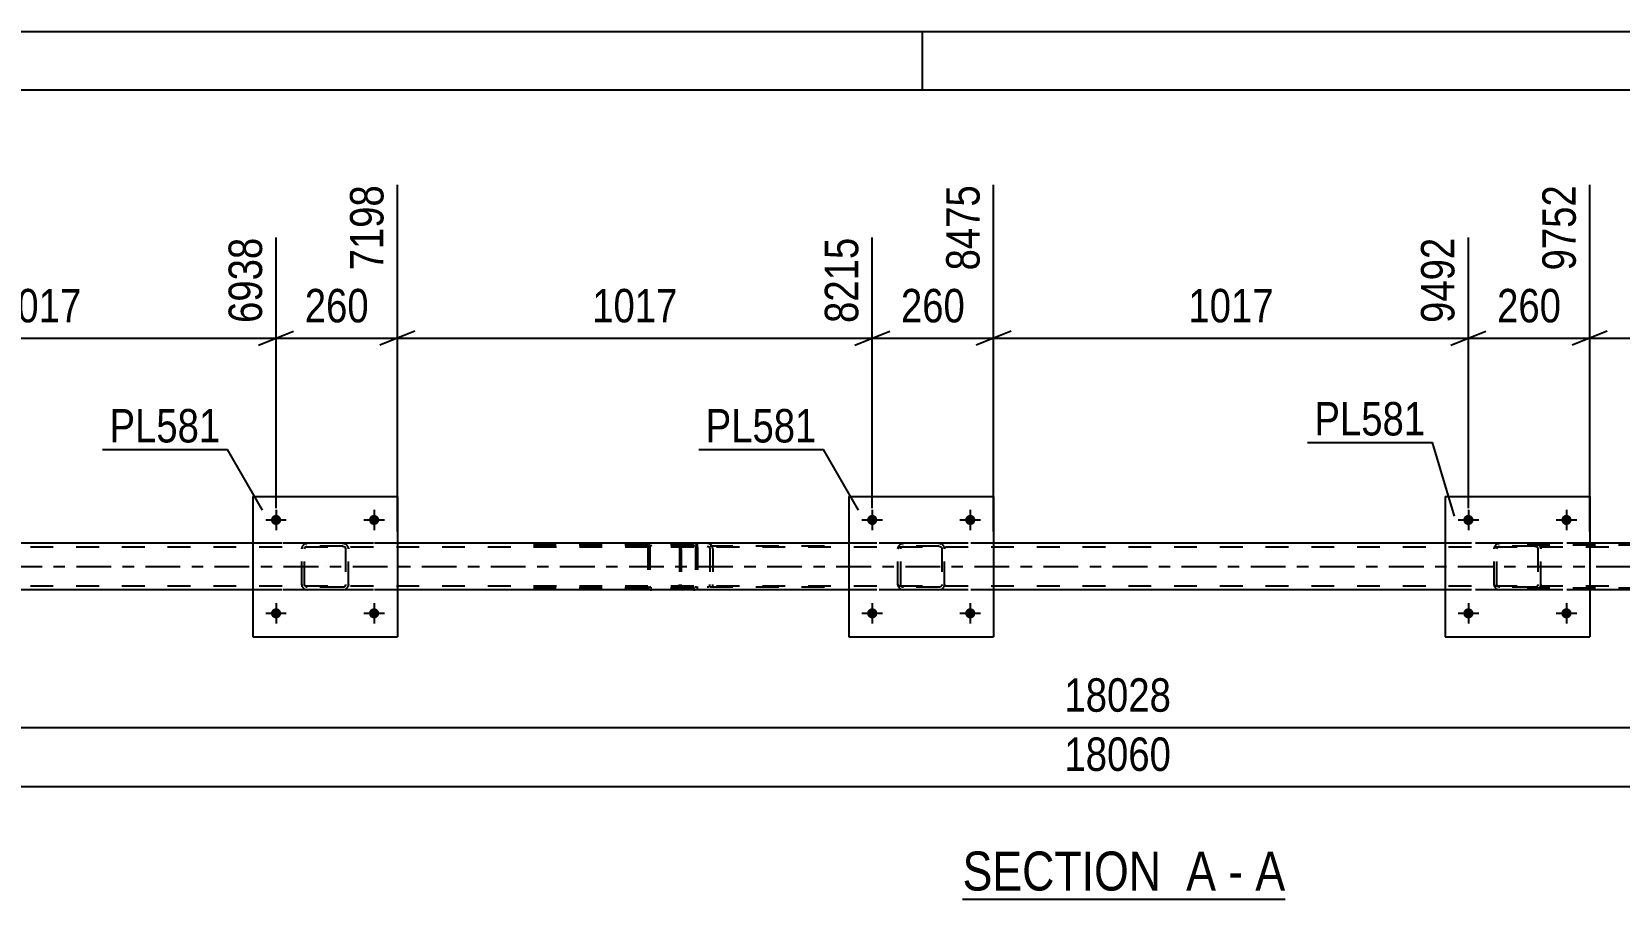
# Model space of a CAD drawing. Header units: millimetres. Extents: x 0 to 841, y 0 to 594.
# Drawn here: x 344.7 to 480.7, y 519.7 to 594 of the extents above; entities that cross this region are included whole.
import ezdxf

# ---------------------------------------------------------------- set-up
doc = ezdxf.new("R2010")
doc.units = ezdxf.units.MM
doc.linetypes.add('DXK_LINE_DOT2', pattern=[3.9198, 1.9599, -1.9599])
doc.linetypes.add('DXK_LINE_DOT3', pattern=[5.9187, 2.979, -0.9799, 0.9799, -0.9799])
doc.styles.add('Arial Narrow', font='ARIALN.TTF', dxfattribs={"height": 0.2})

# ---------------------------------------------------------------- blocks, each defined once
blk = doc.blocks.new('Unknown-815137657-1135')
at = {"color": 5, "linetype": 'Continuous'}
for p, q in [((841, 594), (0, 594)), ((421, 589), (421, 594)), ((836, 589), (5, 589))]:
    blk.add_line(p, q, dxfattribs=at)
blk = doc.blocks.new('Unknown-815137657-11 - 3122')
at = {"color": 6, "linetype": 'Continuous'}
blk.add_line((424.42, 519.67), (452.07, 519.67), dxfattribs=at)
at = {"color": 0, "linetype": 'Continuous'}
for points in [[(442.53, 520.42), (442.53, 523.92), (424.42, 523.92), (424.42, 520.42)], [(446.13, 520.42), (446.13, 523.92), (443.58, 523.92), (443.58, 520.42)], [(448.46, 520.42), (448.46, 523.92), (447.18, 523.92), (447.18, 520.42)], [(452.07, 520.42), (452.07, 523.92), (449.51, 523.92), (449.51, 520.42)]]:
    blk.add_wipeout(points, dxfattribs=at)
at = {"color": 7, "linetype": 'Continuous', "style": 'Arial Narrow'}
for s, p in [('SECTION ', (424.42, 520.42)), ('A', (443.58, 520.42)), ('A', (449.51, 520.42)), ('-', (447.18, 520.42))]:
    blk.add_text(s, height=3.34, dxfattribs=at).set_placement(p)
blk = doc.blocks.new('Bolt-815137657-3130 - 3122')
at = {"linetype": 'Continuous'}
for points in [[(468.2, 552.17, -1), (467.32, 552.17, -1)], [(476.6, 552.17, -1), (475.72, 552.17, -1)]]:
    blk.add_hatch(color=1, dxfattribs=at).paths.add_polyline_path(points)
at = {"color": 1, "linetype": 'Continuous'}
for p, q in [((467.76, 553.05), (467.76, 551.29)), ((476.16, 553.05), (476.16, 551.29)), ((466.88, 552.17), (468.64, 552.17)), ((475.28, 552.17), (477.04, 552.17))]:
    blk.add_line(p, q, dxfattribs=at)
blk = doc.blocks.new('Bolt-815137657-3131 - 3122')
at = {"linetype": 'Continuous'}
for points in [[(468.2, 544.17, -1), (467.32, 544.17, -1)], [(476.6, 544.17, -1), (475.72, 544.17, -1)]]:
    blk.add_hatch(color=1, dxfattribs=at).paths.add_polyline_path(points)
at = {"color": 1, "linetype": 'Continuous'}
for p, q in [((466.88, 544.17), (468.64, 544.17)), ((467.76, 545.05), (467.76, 543.29)), ((475.28, 544.17), (477.04, 544.17)), ((476.16, 545.05), (476.16, 543.29))]:
    blk.add_line(p, q, dxfattribs=at)
blk = doc.blocks.new('Bolt-815137657-3132 - 3122')
at = {"linetype": 'Continuous'}
for points in [[(417.12, 552.17, -1), (416.24, 552.17, -1)], [(425.52, 552.17, -1), (424.64, 552.17, -1)]]:
    blk.add_hatch(color=1, dxfattribs=at).paths.add_polyline_path(points)
at = {"color": 1, "linetype": 'Continuous'}
for p, q in [((416.68, 553.05), (416.68, 551.29)), ((425.08, 553.05), (425.08, 551.29)), ((415.8, 552.17), (417.56, 552.17)), ((424.2, 552.17), (425.96, 552.17))]:
    blk.add_line(p, q, dxfattribs=at)
blk = doc.blocks.new('Bolt-815137657-3133 - 3122')
at = {"linetype": 'Continuous'}
for points in [[(417.12, 544.17, -1), (416.24, 544.17, -1)], [(425.52, 544.17, -1), (424.64, 544.17, -1)]]:
    blk.add_hatch(color=1, dxfattribs=at).paths.add_polyline_path(points)
at = {"color": 1, "linetype": 'Continuous'}
for p, q in [((415.8, 544.17), (417.56, 544.17)), ((416.68, 545.05), (416.68, 543.29)), ((424.2, 544.17), (425.96, 544.17)), ((425.08, 545.05), (425.08, 543.29))]:
    blk.add_line(p, q, dxfattribs=at)
blk = doc.blocks.new('Part-815137657-3139 - 3122')
at = {"color": 2, "linetype": 'Continuous'}
for p, q in [((465.76, 554.17), (465.76, 542.17)), ((465.76, 554.17), (478.16, 554.17)), ((478.16, 554.17), (478.16, 542.17)), ((465.76, 542.17), (478.16, 542.17))]:
    blk.add_line(p, q, dxfattribs=at)
blk = doc.blocks.new('Part-815137657-3140 - 3122')
at = {"color": 7, "linetype": 'DXK_LINE_DOT2'}
for p, q in [((469.96, 549.69), (470, 549.87)), ((470, 549.87), (469.96, 549.69)), ((469.96, 546.65), (469.96, 549.69)), ((470.2, 549.69), (470.22, 549.78)), ((470.2, 546.65), (470.2, 549.69)), ((470.22, 549.78), (470.28, 549.86)), ((470.26, 550.13), (470.44, 550.17)), ((470.44, 550.17), (470.26, 550.13)), ((470.28, 549.86), (470.35, 549.91)), ((470.35, 549.91), (470.44, 549.93)), ((473.48, 550.17), (470.44, 550.17)), ((473.48, 549.93), (470.44, 549.93)), ((473.48, 550.17), (473.67, 550.13)), ((473.67, 550.13), (473.48, 550.17)), ((473.48, 549.93), (473.58, 549.91)), ((473.58, 549.91), (473.65, 549.86)), ((473.65, 549.86), (473.71, 549.78)), ((473.71, 549.78), (473.72, 549.69)), ((473.72, 549.69), (473.72, 546.65)), ((473.93, 549.87), (473.96, 549.69)), ((473.96, 549.69), (473.93, 549.87)), ((473.96, 546.65), (473.96, 549.69)), ((470, 546.46), (469.96, 546.65)), ((469.96, 546.65), (470, 546.46)), ((470.22, 546.55), (470.2, 546.65)), ((470.28, 546.48), (470.22, 546.55)), ((470.44, 546.17), (470.26, 546.2)), ((470.26, 546.2), (470.44, 546.17)), ((470.35, 546.42), (470.28, 546.48)), ((470.44, 546.41), (470.35, 546.42)), ((473.48, 546.41), (470.44, 546.41)), ((473.48, 546.17), (470.44, 546.17)), ((473.58, 546.42), (473.48, 546.41)), ((473.67, 546.2), (473.48, 546.17)), ((473.48, 546.17), (473.67, 546.2)), ((473.65, 546.48), (473.58, 546.42)), ((473.71, 546.55), (473.65, 546.48)), ((473.72, 546.65), (473.71, 546.55)), ((473.96, 546.65), (473.93, 546.46)), ((473.93, 546.46), (473.96, 546.65))]:
    blk.add_line(p, q, dxfattribs=at)
at = {"color": 7, "linetype": 'DXK_LINE_DOT3'}
blk.add_line((471.96, 548.17), (471.96, 548.17), dxfattribs=at)
at = {"color": 7, "linetype": 'DXK_LINE_DOT2'}
for centre, start, end in [((470.44, 549.69), 112.5, 157.5), ((470.44, 549.69), 112.5, 157.5), ((473.48, 549.69), 22.5, 67.5), ((473.48, 549.69), 22.5, 67.5), ((470.44, 546.65), 202.5, 247.5), ((470.44, 546.65), 202.5, 247.5), ((473.48, 546.65), 292.5, 337.5), ((473.48, 546.65), 292.5, 337.5)]:
    blk.add_arc(centre, 0.48, start, end, dxfattribs=at)
blk = doc.blocks.new('Part-815137657-3145 - 3122')
at = {"color": 2, "linetype": 'Continuous'}
for p, q in [((414.68, 554.17), (414.68, 542.17)), ((414.68, 554.17), (427.08, 554.17)), ((427.08, 554.17), (427.08, 542.17)), ((414.68, 542.17), (427.08, 542.17))]:
    blk.add_line(p, q, dxfattribs=at)
blk = doc.blocks.new('Part-815137657-3146 - 3122')
at = {"color": 7, "linetype": 'DXK_LINE_DOT2'}
for p, q in [((418.88, 549.69), (418.92, 549.87)), ((418.92, 549.87), (418.88, 549.69)), ((418.88, 546.65), (418.88, 549.69)), ((419.12, 549.69), (419.14, 549.78)), ((419.12, 546.65), (419.12, 549.69)), ((419.14, 549.78), (419.19, 549.86)), ((419.18, 550.13), (419.36, 550.17)), ((419.36, 550.17), (419.18, 550.13)), ((419.19, 549.86), (419.27, 549.91)), ((419.27, 549.91), (419.36, 549.93)), ((422.4, 550.17), (419.36, 550.17)), ((422.4, 549.93), (419.36, 549.93)), ((422.4, 550.17), (422.59, 550.13)), ((422.59, 550.13), (422.4, 550.17)), ((422.4, 549.93), (422.5, 549.91)), ((422.5, 549.91), (422.57, 549.86)), ((422.57, 549.86), (422.63, 549.78)), ((422.63, 549.78), (422.64, 549.69)), ((422.64, 549.69), (422.64, 546.65)), ((422.85, 549.87), (422.88, 549.69)), ((422.88, 549.69), (422.85, 549.87)), ((422.88, 546.65), (422.88, 549.69)), ((418.92, 546.46), (418.88, 546.65)), ((418.88, 546.65), (418.92, 546.46)), ((419.14, 546.55), (419.12, 546.65)), ((419.19, 546.48), (419.14, 546.55)), ((419.36, 546.17), (419.18, 546.2)), ((419.18, 546.2), (419.36, 546.17)), ((419.27, 546.42), (419.19, 546.48)), ((419.36, 546.41), (419.27, 546.42)), ((422.4, 546.41), (419.36, 546.41)), ((422.4, 546.17), (419.36, 546.17)), ((422.5, 546.42), (422.4, 546.41)), ((422.59, 546.2), (422.4, 546.17)), ((422.4, 546.17), (422.59, 546.2)), ((422.57, 546.48), (422.5, 546.42)), ((422.63, 546.55), (422.57, 546.48)), ((422.64, 546.65), (422.63, 546.55)), ((422.88, 546.65), (422.85, 546.46)), ((422.85, 546.46), (422.88, 546.65))]:
    blk.add_line(p, q, dxfattribs=at)
at = {"color": 7, "linetype": 'DXK_LINE_DOT3'}
blk.add_line((420.88, 548.17), (420.88, 548.17), dxfattribs=at)
at = {"color": 7, "linetype": 'DXK_LINE_DOT2'}
for centre, start, end in [((419.36, 549.69), 112.5, 157.5), ((419.36, 549.69), 112.5, 157.5), ((422.4, 549.69), 22.5, 67.5), ((422.4, 549.69), 22.5, 67.5), ((419.36, 546.65), 202.5, 247.5), ((419.36, 546.65), 202.5, 247.5), ((422.4, 546.65), 292.5, 337.5), ((422.4, 546.65), 292.5, 337.5)]:
    blk.add_arc(centre, 0.48, start, end, dxfattribs=at)
blk = doc.blocks.new('Part-815137657-3215 - 3122')
at = {"color": 7, "linetype": 'DXK_LINE_DOT2'}
for p, q in [((401.37, 550.17), (386.04, 550.17)), ((401.37, 550.01), (386.04, 550.01)), ((397.48, 549.97), (397.45, 549.85)), ((397.45, 549.85), (397.45, 546.49)), ((397.62, 549.85), (397.64, 549.91)), ((397.62, 549.85), (397.62, 546.49)), ((397.64, 549.91), (397.67, 549.96)), ((397.79, 550.17), (397.66, 550.14)), ((397.67, 549.96), (397.73, 549.99)), ((397.73, 549.99), (397.79, 550.01)), ((401.5, 550.14), (401.37, 550.17)), ((401.37, 550.01), (401.44, 549.99)), ((401.44, 549.99), (401.46, 549.98)), ((401.46, 549.98), (401.49, 549.96)), ((401.49, 549.96), (401.53, 549.91)), ((401.53, 549.91), (401.54, 549.85)), ((401.54, 549.85), (401.54, 546.49)), ((401.71, 549.85), (401.68, 549.97)), ((401.71, 549.85), (401.71, 546.49)), ((401.37, 546.33), (386.04, 546.33)), ((401.37, 546.17), (386.04, 546.17)), ((397.45, 546.49), (397.48, 546.36)), ((397.64, 546.43), (397.62, 546.49)), ((397.67, 546.37), (397.64, 546.43)), ((397.66, 546.19), (397.79, 546.17)), ((397.73, 546.34), (397.67, 546.37)), ((397.79, 546.33), (397.73, 546.34)), ((401.37, 546.33), (401.44, 546.34)), ((401.37, 546.17), (401.5, 546.19)), ((401.44, 546.34), (401.46, 546.35)), ((401.46, 546.35), (401.49, 546.37)), ((401.53, 546.43), (401.49, 546.37)), ((401.54, 546.49), (401.53, 546.43)), ((401.68, 546.36), (401.71, 546.49))]:
    blk.add_line(p, q, dxfattribs=at)
for centre, start, end in [((397.78, 549.83), 110.7583, 155.68), ((401.38, 549.83), 24.32, 69.2417), ((397.78, 546.5), 204.32, 249.2417)]:
    blk.add_arc(centre, 0.331, start, end, dxfattribs=at)
blk = doc.blocks.new('Part-815137657-3151 - 3122')
at = {"color": 2, "linetype": 'Continuous'}
for p, q in [((363.6, 554.17), (363.6, 542.17)), ((363.6, 554.17), (376, 554.17)), ((376, 554.17), (376, 542.17)), ((363.6, 542.17), (376, 542.17))]:
    blk.add_line(p, q, dxfattribs=at)
blk = doc.blocks.new('Part-815137657-3214 - 3122')
at = {"color": 7, "linetype": 'DXK_LINE_DOT2'}
for p, q in [((486.5, 550.17), (471.18, 550.17)), ((486.5, 550.01), (471.18, 550.01)), ((482.61, 549.97), (482.59, 549.85)), ((482.59, 549.85), (482.59, 546.49)), ((482.76, 549.85), (482.77, 549.91)), ((482.76, 549.85), (482.76, 546.49)), ((482.77, 549.91), (482.81, 549.96)), ((482.93, 550.17), (482.8, 550.14)), ((482.81, 549.96), (482.86, 549.99)), ((482.86, 549.99), (482.93, 550.01)), ((486.63, 550.14), (486.5, 550.17)), ((486.5, 550.01), (486.57, 549.99)), ((486.57, 549.99), (486.59, 549.98)), ((486.59, 549.98), (486.62, 549.96)), ((486.62, 549.96), (486.66, 549.91)), ((486.66, 549.91), (486.67, 549.85)), ((486.67, 549.85), (486.67, 546.49)), ((486.84, 549.85), (486.82, 549.97)), ((486.84, 549.85), (486.84, 546.49)), ((486.5, 546.33), (471.18, 546.33)), ((486.5, 546.17), (471.18, 546.17)), ((482.59, 546.49), (482.61, 546.36)), ((482.77, 546.43), (482.76, 546.49)), ((482.81, 546.37), (482.77, 546.43)), ((482.8, 546.19), (482.93, 546.17)), ((482.86, 546.34), (482.81, 546.37)), ((482.93, 546.33), (482.86, 546.34)), ((486.5, 546.33), (486.57, 546.34)), ((486.5, 546.17), (486.63, 546.19)), ((486.57, 546.34), (486.59, 546.35)), ((486.59, 546.35), (486.62, 546.37)), ((486.66, 546.43), (486.62, 546.37)), ((486.67, 546.49), (486.66, 546.43)), ((486.82, 546.36), (486.84, 546.49))]:
    blk.add_line(p, q, dxfattribs=at)
for centre, start, end in [((482.92, 549.83), 110.7583, 155.68), ((486.52, 549.83), 24.32, 69.2417), ((482.92, 546.5), 204.32, 249.2417)]:
    blk.add_arc(centre, 0.331, start, end, dxfattribs=at)
blk = doc.blocks.new('Bolt-815137657-3246 - 3122')
at = {"linetype": 'Continuous'}
for points in [[(366.04, 552.17, -1), (365.16, 552.17, -1)], [(374.44, 552.17, -1), (373.56, 552.17, -1)]]:
    blk.add_hatch(color=1, dxfattribs=at).paths.add_polyline_path(points)
at = {"color": 1, "linetype": 'Continuous'}
for p, q in [((365.6, 553.05), (365.6, 551.29)), ((374, 553.05), (374, 551.29)), ((364.72, 552.17), (366.48, 552.17)), ((373.12, 552.17), (374.88, 552.17))]:
    blk.add_line(p, q, dxfattribs=at)
blk = doc.blocks.new('Bolt-815137657-3247 - 3122')
at = {"linetype": 'Continuous'}
for points in [[(366.04, 544.17, -1), (365.16, 544.17, -1)], [(374.44, 544.17, -1), (373.56, 544.17, -1)]]:
    blk.add_hatch(color=1, dxfattribs=at).paths.add_polyline_path(points)
at = {"color": 1, "linetype": 'Continuous'}
for p, q in [((364.72, 544.17), (366.48, 544.17)), ((365.6, 545.05), (365.6, 543.29)), ((373.12, 544.17), (374.88, 544.17)), ((374, 545.05), (374, 543.29))]:
    blk.add_line(p, q, dxfattribs=at)
blk = doc.blocks.new('Part-815137657-3266 - 3122')
at = {"color": 7, "linetype": 'DXK_LINE_DOT2'}
for p, q in [((367.8, 549.69), (367.84, 549.87)), ((367.84, 549.87), (367.8, 549.69)), ((367.8, 546.65), (367.8, 549.69)), ((368.04, 549.69), (368.06, 549.78)), ((368.04, 546.65), (368.04, 549.69)), ((368.06, 549.78), (368.11, 549.86)), ((368.1, 550.13), (368.28, 550.17)), ((368.28, 550.17), (368.1, 550.13)), ((368.11, 549.86), (368.19, 549.91)), ((368.19, 549.91), (368.28, 549.93)), ((371.32, 550.17), (368.28, 550.17)), ((371.32, 549.93), (368.28, 549.93)), ((371.32, 550.17), (371.51, 550.13)), ((371.51, 550.13), (371.32, 550.17)), ((371.32, 549.93), (371.42, 549.91)), ((371.42, 549.91), (371.49, 549.86)), ((371.49, 549.86), (371.55, 549.78)), ((371.55, 549.78), (371.56, 549.69)), ((371.56, 549.69), (371.56, 546.65)), ((371.77, 549.87), (371.8, 549.69)), ((371.8, 549.69), (371.77, 549.87)), ((371.8, 546.65), (371.8, 549.69)), ((367.84, 546.46), (367.8, 546.65)), ((367.8, 546.65), (367.84, 546.46)), ((368.06, 546.55), (368.04, 546.65)), ((368.11, 546.48), (368.06, 546.55)), ((368.28, 546.17), (368.1, 546.2)), ((368.1, 546.2), (368.28, 546.17)), ((368.19, 546.42), (368.11, 546.48)), ((368.28, 546.41), (368.19, 546.42)), ((371.32, 546.41), (368.28, 546.41)), ((371.32, 546.17), (368.28, 546.17)), ((371.42, 546.42), (371.32, 546.41)), ((371.51, 546.2), (371.32, 546.17)), ((371.32, 546.17), (371.51, 546.2)), ((371.49, 546.48), (371.42, 546.42)), ((371.55, 546.55), (371.49, 546.48)), ((371.56, 546.65), (371.55, 546.55)), ((371.8, 546.65), (371.77, 546.46)), ((371.77, 546.46), (371.8, 546.65))]:
    blk.add_line(p, q, dxfattribs=at)
at = {"color": 7, "linetype": 'DXK_LINE_DOT3'}
blk.add_line((369.8, 548.17), (369.8, 548.17), dxfattribs=at)
at = {"color": 7, "linetype": 'DXK_LINE_DOT2'}
for centre, start, end in [((368.28, 549.69), 112.5, 157.5), ((368.28, 549.69), 112.5, 157.5), ((371.32, 549.69), 22.5, 67.5), ((371.32, 549.69), 22.5, 67.5), ((368.28, 546.65), 202.5, 247.5), ((368.28, 546.65), 202.5, 247.5), ((371.32, 546.65), 292.5, 337.5), ((371.32, 546.65), 292.5, 337.5)]:
    blk.add_arc(centre, 0.48, start, end, dxfattribs=at)
blk = doc.blocks.new('Part-815137657-3275 - 3122')
at = {"color": 7, "linetype": 'DXK_LINE_DOT2'}
for p, q in [((400.18, 549.87), (400.16, 549.69)), ((400.16, 549.69), (400.16, 546.65)), ((400.24, 550.03), (400.18, 549.87)), ((400.33, 550.13), (400.24, 550.03)), ((400.3, 549.69), (400.31, 549.78)), ((400.3, 549.69), (400.3, 546.65)), ((400.31, 549.78), (400.34, 549.86)), ((400.43, 550.17), (400.33, 550.13)), ((400.34, 549.86), (400.38, 549.91)), ((400.38, 549.91), (400.43, 549.93)), ((412.59, 550.17), (400.43, 550.17)), ((412.59, 549.93), (400.43, 549.93)), ((401.71, 549.93), (401.71, 550.17)), ((402.72, 550.13), (402.53, 550.17)), ((402.53, 549.93), (402.62, 549.91)), ((402.62, 549.91), (402.7, 549.86)), ((402.7, 549.86), (402.76, 549.78)), ((402.76, 549.78), (402.78, 549.69)), ((402.78, 549.69), (402.78, 546.65)), ((403, 549.82), (402.99, 549.87)), ((403.03, 549.69), (403, 549.82)), ((403.03, 549.69), (403.03, 546.65)), ((400.18, 546.46), (400.16, 546.65)), ((400.23, 546.34), (400.18, 546.46)), ((400.24, 546.31), (400.23, 546.34)), ((400.24, 546.31), (400.33, 546.2)), ((400.31, 546.55), (400.3, 546.65)), ((400.33, 546.51), (400.31, 546.55)), ((400.34, 546.48), (400.33, 546.51)), ((400.33, 546.2), (400.43, 546.17)), ((400.38, 546.42), (400.34, 546.48)), ((400.43, 546.41), (400.38, 546.42)), ((412.59, 546.41), (400.43, 546.41)), ((412.59, 546.17), (400.43, 546.17)), ((401.71, 546.17), (401.71, 546.41)), ((402.62, 546.42), (402.53, 546.41)), ((402.53, 546.17), (402.72, 546.2)), ((402.7, 546.48), (402.62, 546.42)), ((402.76, 546.55), (402.7, 546.48)), ((402.76, 546.58), (402.78, 546.65)), ((402.76, 546.55), (402.76, 546.58)), ((402.99, 546.46), (403.01, 546.58)), ((403.01, 546.58), (403.03, 546.65))]:
    blk.add_line(p, q, dxfattribs=at)
blk.add_arc((402.54, 549.67), 0.492, 23.8494, 68.8059, dxfattribs=at)
blk = doc.blocks.new('Part-815137657-3335 - 3122')
at = {"color": 7, "linetype": 'DXK_LINE_DOT2'}
for p, q in [((750.25, 549.85), (88.07, 549.85)), ((750.25, 550.17), (210.36, 550.17)), ((376, 550.17), (363.6, 550.17)), ((427.08, 550.17), (414.68, 550.17)), ((478.16, 550.17), (465.76, 550.17)), ((750.25, 546.49), (88.07, 546.49)), ((750.25, 546.17), (108.2, 546.17)), ((376, 546.17), (363.6, 546.17)), ((427.08, 546.17), (414.68, 546.17)), ((478.16, 546.17), (465.76, 546.17))]:
    blk.add_line(p, q, dxfattribs=at)
at = {"color": 2, "linetype": 'Continuous'}
for p, q in [((363.6, 550.17), (324.92, 550.17)), ((414.68, 550.17), (376, 550.17)), ((465.76, 550.17), (427.08, 550.17)), ((516.85, 550.17), (478.16, 550.17)), ((363.6, 546.17), (324.92, 546.17)), ((414.68, 546.17), (376, 546.17)), ((465.76, 546.17), (427.08, 546.17)), ((516.85, 546.17), (478.16, 546.17))]:
    blk.add_line(p, q, dxfattribs=at)
at = {"color": 7, "linetype": 'DXK_LINE_DOT3'}
blk.add_line((88.07, 548.17), (750.25, 548.17), dxfattribs=at)
blk = doc.blocks.new('StraightDimension-815137657-14479 - 3122')
at = {"color": 7, "linetype": 'Continuous'}
for p, q in [((376, 551.17), (376, 580.87)), ((416.68, 553.17), (416.68, 576.37)), ((377.5, 568.35), (374.5, 567.15)), ((376, 567.75), (416.68, 567.75)), ((415.18, 567.15), (418.18, 568.35))]:
    blk.add_line(p, q, dxfattribs=at)
at = {"color": 0}
blk.add_wipeout([(400.6, 568.5), (400.6, 572.7), (392.09, 572.7), (392.09, 568.5)], dxfattribs=at)
at = {"color": 3, "style": 'Arial Narrow'}
blk.add_text('1017', height=2.863, dxfattribs=at).set_placement((392.69, 569.1))
at = {"color": 0, "linetype": 'Continuous'}
blk.add_wipeout([(416.08, 576.97), (411.88, 576.97), (411.88, 568.45), (416.08, 568.45)], dxfattribs=at)
at = {"color": 3, "linetype": 'Continuous', "style": 'Arial Narrow'}
blk.add_text('8215', height=2.863, rotation=90.0002, dxfattribs=at).set_placement((415.48, 569.05))
blk = doc.blocks.new('StraightDimension-815137657-14481 - 3122')
at = {"color": 7, "linetype": 'Continuous'}
for p, q in [((324.92, 551.17), (324.92, 580.87)), ((365.6, 553.17), (365.6, 576.37)), ((326.42, 568.35), (323.42, 567.15)), ((324.92, 567.75), (365.6, 567.75)), ((364.1, 567.15), (367.1, 568.35))]:
    blk.add_line(p, q, dxfattribs=at)
at = {"color": 0}
blk.add_wipeout([(349.52, 568.5), (349.52, 572.7), (341.01, 572.7), (341.01, 568.5)], dxfattribs=at)
at = {"color": 3, "style": 'Arial Narrow'}
blk.add_text('1017', height=2.863, dxfattribs=at).set_placement((341.61, 569.1))
at = {"color": 0, "linetype": 'Continuous'}
blk.add_wipeout([(365, 576.97), (360.8, 576.97), (360.8, 568.45), (365, 568.45)], dxfattribs=at)
at = {"color": 3, "linetype": 'Continuous', "style": 'Arial Narrow'}
blk.add_text('6938', height=2.863, rotation=90.0002, dxfattribs=at).set_placement((364.4, 569.05))
blk = doc.blocks.new('StraightDimension-815137657-14478 - 3122')
at = {"color": 7, "linetype": 'Continuous'}
for p, q in [((427.08, 551.17), (427.08, 580.87)), ((416.68, 553.17), (416.68, 576.37)), ((415.18, 567.15), (418.18, 568.35)), ((416.68, 567.75), (427.08, 567.75)), ((428.58, 568.35), (425.58, 567.15))]:
    blk.add_line(p, q, dxfattribs=at)
at = {"color": 0}
blk.add_wipeout([(425.23, 568.5), (425.23, 572.7), (418.54, 572.7), (418.54, 568.5)], dxfattribs=at)
at = {"color": 3, "style": 'Arial Narrow'}
blk.add_text('260', height=2.863, dxfattribs=at).set_placement((419.14, 569.1))
at = {"color": 0, "linetype": 'Continuous'}
blk.add_wipeout([(426.48, 581.47), (422.28, 581.47), (422.28, 572.95), (426.48, 572.95)], dxfattribs=at)
at = {"color": 3, "linetype": 'Continuous', "style": 'Arial Narrow'}
blk.add_text('8475', height=2.863, rotation=90.0002, dxfattribs=at).set_placement((425.88, 573.55))
blk = doc.blocks.new('StraightDimension-815137657-14476 - 3122')
at = {"color": 7, "linetype": 'Continuous'}
for p, q in [((478.16, 551.17), (478.16, 580.87)), ((467.76, 553.17), (467.76, 576.37)), ((466.26, 567.15), (469.26, 568.35)), ((467.76, 567.75), (478.16, 567.75)), ((479.66, 568.35), (476.66, 567.15))]:
    blk.add_line(p, q, dxfattribs=at)
at = {"color": 0}
blk.add_wipeout([(476.31, 568.5), (476.31, 572.7), (469.62, 572.7), (469.62, 568.5)], dxfattribs=at)
at = {"color": 3, "style": 'Arial Narrow'}
blk.add_text('260', height=2.863, dxfattribs=at).set_placement((470.22, 569.1))
at = {"color": 0, "linetype": 'Continuous'}
blk.add_wipeout([(477.56, 581.47), (473.36, 581.47), (473.36, 572.95), (477.56, 572.95)], dxfattribs=at)
at = {"color": 3, "linetype": 'Continuous', "style": 'Arial Narrow'}
blk.add_text('9752', height=2.863, rotation=90.0002, dxfattribs=at).set_placement((476.96, 573.55))
blk = doc.blocks.new('StraightDimension-815137657-3479 - 3122')
at = {"color": 7, "linetype": 'Continuous'}
blk.add_line((87.43, 529.32), (788.01, 529.32), dxfattribs=at)
at = {"color": 0}
blk.add_wipeout([(442.89, 530.07), (442.89, 534.27), (432.55, 534.27), (432.55, 530.07)], dxfattribs=at)
at = {"color": 3, "style": 'Arial Narrow'}
blk.add_text('18060', height=2.863, dxfattribs=at).set_placement((433.15, 530.67))
blk = doc.blocks.new('StraightDimension-815137657-4047 - 3122')
at = {"color": 7, "linetype": 'Continuous'}
blk.add_line((88.07, 534.39), (787.37, 534.39), dxfattribs=at)
at = {"color": 0}
blk.add_wipeout([(442.89, 535.14), (442.89, 539.34), (432.55, 539.34), (432.55, 535.14)], dxfattribs=at)
at = {"color": 3, "style": 'Arial Narrow'}
blk.add_text('18028', height=2.863, dxfattribs=at).set_placement((433.15, 535.74))
blk = doc.blocks.new('StraightDimension-815137657-14475 - 3122')
at = {"color": 7, "linetype": 'Continuous'}
for p, q in [((478.16, 551.17), (478.16, 580.87)), ((518.85, 553.17), (518.85, 578.19)), ((479.66, 568.35), (476.66, 567.15)), ((478.16, 567.75), (518.85, 567.75)), ((517.35, 567.15), (520.35, 568.35))]:
    blk.add_line(p, q, dxfattribs=at)
at = {"color": 0}
blk.add_wipeout([(502.76, 568.5), (502.76, 572.7), (494.25, 572.7), (494.25, 568.5)], dxfattribs=at)
at = {"color": 3, "style": 'Arial Narrow'}
blk.add_text('1017', height=2.863, dxfattribs=at).set_placement((494.85, 569.1))
at = {"color": 0, "linetype": 'Continuous'}
blk.add_wipeout([(518.25, 578.79), (514.05, 578.79), (514.05, 568.45), (518.25, 568.45)], dxfattribs=at)
at = {"color": 3, "linetype": 'Continuous', "style": 'Arial Narrow'}
blk.add_text('10769', height=2.863, rotation=90.0002, dxfattribs=at).set_placement((517.65, 569.05))
blk = doc.blocks.new('StraightDimension-815137657-14477 - 3122')
at = {"color": 7, "linetype": 'Continuous'}
for p, q in [((427.08, 551.17), (427.08, 580.87)), ((467.76, 553.17), (467.76, 576.37)), ((428.58, 568.35), (425.58, 567.15)), ((427.08, 567.75), (467.76, 567.75)), ((466.26, 567.15), (469.26, 568.35))]:
    blk.add_line(p, q, dxfattribs=at)
at = {"color": 0}
blk.add_wipeout([(451.68, 568.5), (451.68, 572.7), (443.17, 572.7), (443.17, 568.5)], dxfattribs=at)
at = {"color": 3, "style": 'Arial Narrow'}
blk.add_text('1017', height=2.863, dxfattribs=at).set_placement((443.77, 569.1))
at = {"color": 0, "linetype": 'Continuous'}
blk.add_wipeout([(467.16, 576.97), (462.96, 576.97), (462.96, 568.45), (467.16, 568.45)], dxfattribs=at)
at = {"color": 3, "linetype": 'Continuous', "style": 'Arial Narrow'}
blk.add_text('9492', height=2.863, rotation=90.0002, dxfattribs=at).set_placement((466.56, 569.05))
blk = doc.blocks.new('StraightDimension-815137657-14480 - 3122')
at = {"color": 7, "linetype": 'Continuous'}
for p, q in [((376, 551.17), (376, 580.87)), ((365.6, 553.17), (365.6, 576.37)), ((364.1, 567.15), (367.1, 568.35)), ((365.6, 567.75), (376, 567.75)), ((377.5, 568.35), (374.5, 567.15))]:
    blk.add_line(p, q, dxfattribs=at)
at = {"color": 0}
blk.add_wipeout([(374.15, 568.5), (374.15, 572.7), (367.46, 572.7), (367.46, 568.5)], dxfattribs=at)
at = {"color": 3, "style": 'Arial Narrow'}
blk.add_text('260', height=2.863, dxfattribs=at).set_placement((368.06, 569.1))
at = {"color": 0, "linetype": 'Continuous'}
blk.add_wipeout([(375.4, 581.47), (371.2, 581.47), (371.2, 572.95), (375.4, 572.95)], dxfattribs=at)
at = {"color": 3, "linetype": 'Continuous', "style": 'Arial Narrow'}
blk.add_text('7198', height=2.863, rotation=90.0002, dxfattribs=at).set_placement((374.8, 573.55))
blk = doc.blocks.new('Mark-815137657-3135 - 3122')
at = {"color": 0}
blk.add_wipeout([(464.08, 559.41), (464.08, 562.41), (454.57, 562.41), (454.57, 559.41)], dxfattribs=at)
blk.add_wipeout([(464.08, 559.41), (464.08, 562.41), (454.57, 562.41), (454.57, 559.41)], dxfattribs=at)
at = {"color": 30, "linetype": 'Continuous'}
for p in [(453.97, 558.81), (466.56, 552.49)]:
    blk.add_line(p, (464.68, 558.81), dxfattribs=at)
at = {"color": 3, "style": 'Arial Narrow'}
blk.add_text('PL581', height=2.863, dxfattribs=at).set_placement((454.57, 559.41))
blk = doc.blocks.new('Mark-815137657-3141 - 3122')
at = {"color": 0}
blk.add_wipeout([(411.91, 558.81), (411.91, 561.81), (402.41, 561.81), (402.41, 558.81)], dxfattribs=at)
blk.add_wipeout([(411.91, 558.81), (411.91, 561.81), (402.41, 561.81), (402.41, 558.81)], dxfattribs=at)
at = {"color": 30, "linetype": 'Continuous'}
for p in [(401.81, 558.21), (415.51, 553.02)]:
    blk.add_line(p, (412.51, 558.21), dxfattribs=at)
at = {"color": 3, "style": 'Arial Narrow'}
blk.add_text('PL581', height=2.863, dxfattribs=at).set_placement((402.41, 558.81))
blk = doc.blocks.new('Mark-815137657-3147 - 3122')
at = {"color": 0}
blk.add_wipeout([(360.83, 558.81), (360.83, 561.81), (351.33, 561.81), (351.33, 558.81)], dxfattribs=at)
blk.add_wipeout([(360.83, 558.81), (360.83, 561.81), (351.33, 561.81), (351.33, 558.81)], dxfattribs=at)
at = {"color": 30, "linetype": 'Continuous'}
for p in [(350.73, 558.21), (364.43, 553.02)]:
    blk.add_line(p, (361.43, 558.21), dxfattribs=at)
at = {"color": 3, "style": 'Arial Narrow'}
blk.add_text('PL581', height=2.863, dxfattribs=at).set_placement((351.33, 558.81))

msp = doc.modelspace()

# ---------------------------------------------------------------- block references
for name in ['Unknown-815137657-1135', 'Part-815137657-3151 - 3122', 'Part-815137657-3145 - 3122', 'Part-815137657-3139 - 3122', 'Bolt-815137657-3246 - 3122', 'Bolt-815137657-3132 - 3122', 'Bolt-815137657-3130 - 3122', 'Part-815137657-3335 - 3122', 'Part-815137657-3266 - 3122', 'Part-815137657-3215 - 3122', 'Part-815137657-3275 - 3122', 'Part-815137657-3146 - 3122', 'Part-815137657-3140 - 3122', 'Part-815137657-3214 - 3122', 'Bolt-815137657-3247 - 3122', 'Bolt-815137657-3133 - 3122', 'Bolt-815137657-3131 - 3122']:
    msp.add_blockref(name, (0, 0))

# ---------------------------------------------------------------- next in the draw order: block references
for name in ['StraightDimension-815137657-14481 - 3122', 'StraightDimension-815137657-14479 - 3122', 'StraightDimension-815137657-14476 - 3122', 'StraightDimension-815137657-3479 - 3122', 'Unknown-815137657-11 - 3122']:
    msp.add_blockref(name, (0, 0))

# ---------------------------------------------------------------- next in the draw order: block references
for name in ['StraightDimension-815137657-14480 - 3122', 'StraightDimension-815137657-14478 - 3122', 'StraightDimension-815137657-14475 - 3122', 'StraightDimension-815137657-4047 - 3122']:
    msp.add_blockref(name, (0, 0))

# ---------------------------------------------------------------- next in the draw order: block references
for name in ['StraightDimension-815137657-14477 - 3122', 'Mark-815137657-3147 - 3122', 'Mark-815137657-3141 - 3122']:
    msp.add_blockref(name, (0, 0))

# ---------------------------------------------------------------- next in the draw order: block references
msp.add_blockref('Mark-815137657-3135 - 3122', (0, 0))

doc.saveas('drawing.dxf')
